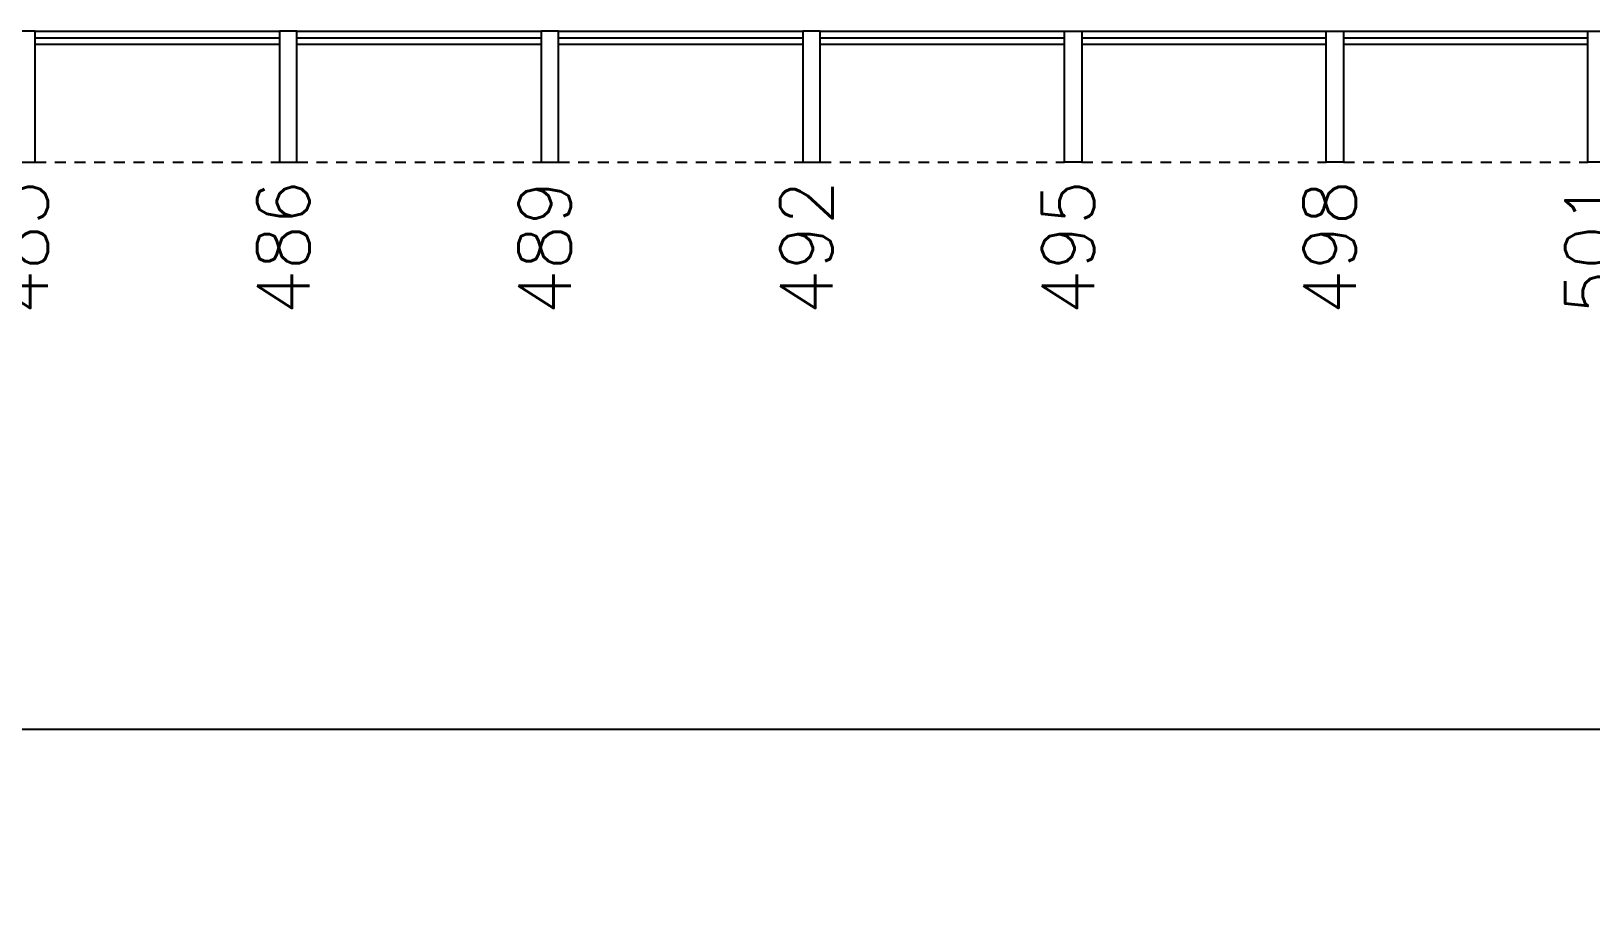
# Model space of a CAD drawing. Header units: millimetres. Extents: x 2552 to 3104, y 1319 to 1450.
# Drawn here: x 2570.42 to 2588.3, y 1323.55 to 1333.55 of the extents above; entities that cross this region are included whole.
import ezdxf

# ---------------------------------------------------------------- set-up
doc = ezdxf.new("R2010")
doc.units = ezdxf.units.MM
doc.linetypes.add('HIDDEN2', pattern=[0.1875, 0.125, -0.0625])
for name, color, linetype in [('AR-EST-CNC-IDE', 2, 'Continuous'), ('ESQ', 2, 'Continuous'), ('ESTR', 3, 'Continuous'), ('PROJ', 1, 'HIDDEN2'), ('TEXTO-CENTRO-CUSTO', 2, 'Continuous')]:
    doc.layers.add(name, color=color, linetype=linetype)
doc.styles.add('1', font='romans.shx', dxfattribs={"height": 1.1})
doc.styles.add('NOPILAR', font='simplex.shx', dxfattribs={"height": 0.6})
doc.dimstyles.new('1-600', dxfattribs={"dimtxt": 1.1, "dimasz": 2.5, "dimexe": 2, "dimexo": 4, "dimgap": 0.2, "dimtad": 1, "dimdec": 0, "dimzin": 4, "dimdsep": 46, "dimlunit": 6, "dimtxsty": '1', "dimblk1": 'NONE', "dimblk2": 'NONE', "dimsah": 1, "dimcen": 0, "dimclrd": 2, "dimclre": 2, "dimclrt": 2, "dimadec": 0, "dimazin": 0, "dimtfac": 1, "dimtdec": 0, "dimtmove": 2, "dimatfit": 3, "dimldrblk": 'NONE', "dimfxl": 1, "dimtolj": 1, "dimtzin": 0, "dimarcsym": 0})

# ---------------------------------------------------------------- blocks, each defined once
blk = doc.blocks.new('*D102')
at = {"layer": 'DEFPOINTS', "color": 0, "transparency": 16777216}
for p in [(2561.266, 1332.048), (2681.466, 1332.048), (2681.466, 1325.548)]:
    blk.add_point(p, dxfattribs=at)
at = {"layer": 'TEXTO-CENTRO-CUSTO', "color": 2, "lineweight": -2, "transparency": 16777216}
for p, q in [((2561.266, 1328.048), (2561.266, 1323.548)), ((2681.466, 1328.048), (2681.466, 1323.548)), ((2561.266, 1325.548), (2681.466, 1325.548))]:
    blk.add_line(p, q, dxfattribs=at)
at = {"layer": 'TEXTO-CENTRO-CUSTO', "color": 2, "transparency": 16777216, "insert": (2621.366, 1326.481), "char_height": 1.1, "attachment_point": 5, "style": '1'}
blk.add_mtext('\\A1;Arquitetura e Urbanismo', dxfattribs=at)
blk = doc.blocks.new('_NONE')
at = {"color": 0, "linetype": 'ByBlock'}
blk.add_circle((0, 0), 0.25, dxfattribs=at)

msp = doc.modelspace()

# ---------------------------------------------------------------- linework, layer by layer
at = {"layer": 'ESQ'}
for p, q in [((2570.466, 1333.548), (2573.266, 1333.548)), ((2573.466, 1333.548), (2576.266, 1333.548)), ((2576.466, 1333.548), (2579.266, 1333.548)), ((2579.466, 1333.548), (2582.266, 1333.548)), ((2582.466, 1333.548), (2585.266, 1333.548)), ((2585.466, 1333.548), (2588.266, 1333.548)), ((2570.466, 1333.473), (2573.266, 1333.473)), ((2570.466, 1333.398), (2573.266, 1333.398)), ((2573.466, 1333.473), (2576.266, 1333.473)), ((2573.466, 1333.398), (2576.266, 1333.398)), ((2576.466, 1333.473), (2579.266, 1333.473)), ((2576.466, 1333.398), (2579.266, 1333.398)), ((2579.466, 1333.473), (2582.266, 1333.473)), ((2579.466, 1333.398), (2582.266, 1333.398)), ((2582.466, 1333.473), (2585.266, 1333.473)), ((2582.466, 1333.398), (2585.266, 1333.398)), ((2585.466, 1333.473), (2588.266, 1333.473)), ((2585.466, 1333.398), (2588.266, 1333.398))]:
    msp.add_line(p, q, dxfattribs=at)
at = {"layer": 'ESTR'}
for points in [[(2570.266, 1333.548), (2570.266, 1332.048), (2570.466, 1332.048), (2570.466, 1333.548)], [(2573.266, 1333.548), (2573.266, 1332.048), (2573.466, 1332.048), (2573.466, 1333.548)], [(2576.266, 1333.548), (2576.266, 1332.048), (2576.466, 1332.048), (2576.466, 1333.548)], [(2579.266, 1333.548), (2579.266, 1332.048), (2579.466, 1332.048), (2579.466, 1333.548)], [(2582.466, 1333.548), (2582.466, 1332.048), (2582.266, 1332.048), (2582.266, 1333.548)], [(2585.466, 1333.548), (2585.466, 1332.048), (2585.266, 1332.048), (2585.266, 1333.548)], [(2588.466, 1333.548), (2588.466, 1332.048), (2588.266, 1332.048), (2588.266, 1333.548)]]:
    msp.add_lwpolyline(points, close=True, dxfattribs=at)
at = {"layer": 'PROJ'}
for p, q in [((2570.466, 1332.048), (2573.266, 1332.048)), ((2573.466, 1332.048), (2576.266, 1332.048)), ((2576.466, 1332.048), (2579.266, 1332.048)), ((2579.466, 1332.048), (2582.266, 1332.048)), ((2582.466, 1332.048), (2585.266, 1332.048)), ((2585.466, 1332.048), (2588.266, 1332.048))]:
    msp.add_line(p, q, dxfattribs=at)

# ---------------------------------------------------------------- texts
at = {"layer": 'AR-EST-CNC-IDE', "style": 'NOPILAR'}
for s, p in [('483', (2570.608, 1330.297)), ('486', (2573.608, 1330.297)), ('489', (2576.608, 1330.297)), ('492', (2579.608, 1330.297)), ('495', (2582.608, 1330.297)), ('498', (2585.608, 1330.297)), ('501', (2588.608, 1330.297))]:
    msp.add_text(s, height=0.6, rotation=90, dxfattribs=at).set_placement(p)

# ---------------------------------------------------------------- dimensions: what is measured, and where the dimension line sits
at = {"layer": 'TEXTO-CENTRO-CUSTO'}
dim = msp.add_aligned_dim(p1=(2561.266, 1332.048), p2=(2681.466, 1332.048), distance=-6.5, text='Arquitetura e Urbanismo', dimstyle='1-600', dxfattribs=at)
dim.commit()
dim.dimension.update_dxf_attribs({"geometry": '*D102', "text_midpoint": (2621.366, 1326.481)})

doc.saveas('drawing.dxf')
